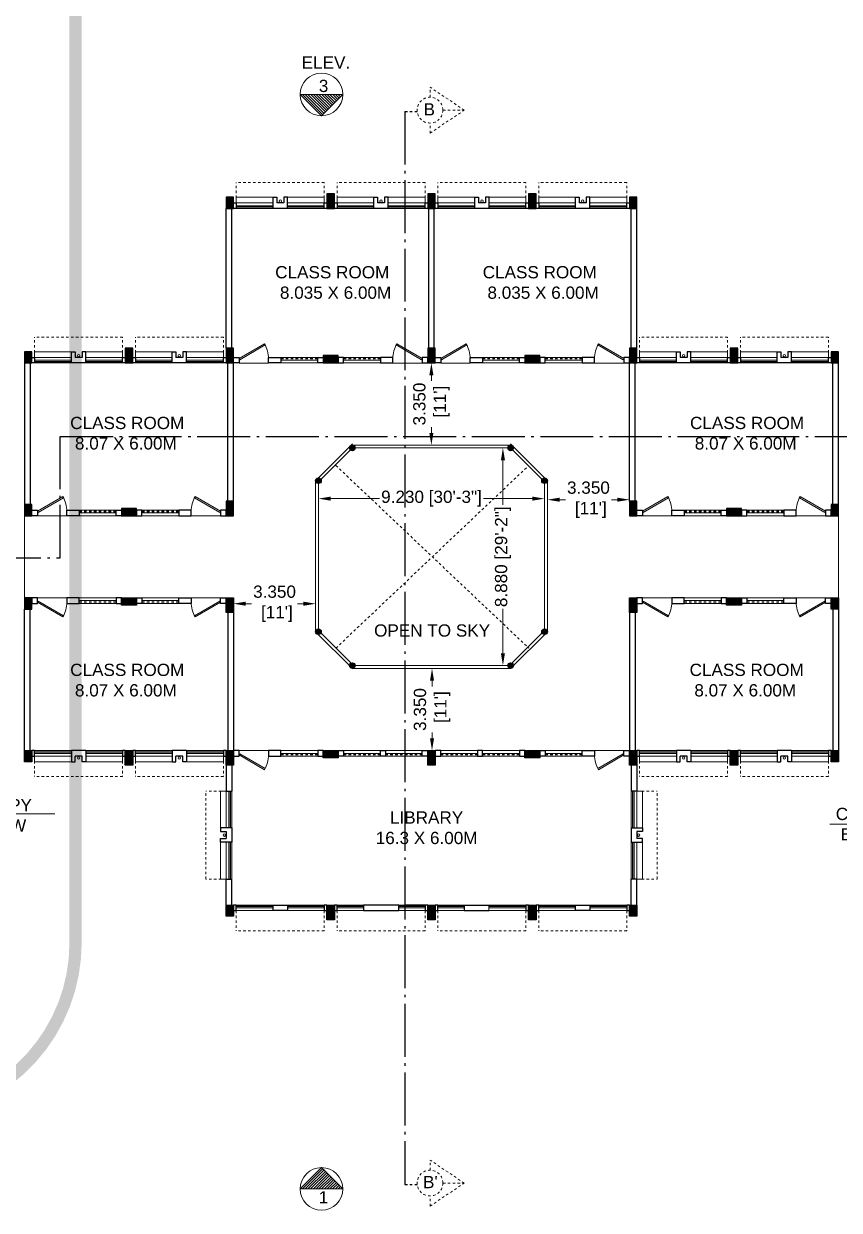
# Model space of a CAD drawing. Header units: millimetres. Extents: x 1898 to 3725, y 783 to 1532.
# Drawn here: x 2473.39 to 2506.67, y 1254.34 to 1302.75 of the extents above; entities that cross this region are included whole.
import ezdxf

# ---------------------------------------------------------------- set-up
doc = ezdxf.new("R2010")
doc.units = ezdxf.units.MM
for name, pattern in [('ACAD_ISO04W100', [30, 24, -3, 0, -3]), ('CENTER2', [1.125, 0.75, -0.125, 0.125, -0.125]), ('DASHED', [0.75, 0.5, -0.25]), ('DASHED2', [0.375, 0.25, -0.125])]:
    doc.linetypes.add(name, pattern=pattern)
doc.layers.get('0').update_dxf_attribs({"lineweight": 20})
doc.layers.get('Defpoints').update_dxf_attribs({"lineweight": 15})
for name, color, linetype, lineweight in [('CLL LEV.', 15, 'Continuous', 18), ('COL HATCH', 253, 'Continuous', 13), ('Column', 251, 'Continuous', 30), ('DIM', 6, 'Continuous', 18), ('Dimens', 251, 'Continuous', 18), ('Door', 54, 'Continuous', 18), ('ELEV.1', 7, 'Continuous', 20), ('expension joint', 248, 'Continuous', 18), ('Fixture', 44, 'Continuous', 13), ('Hatch', 43, 'Continuous', 13), ('PROJ.', 30, 'DASHED2', 15), ('rcc', 5, 'Continuous', 30), ('Section', 72, 'DASHED2', 30), ('section line', 74, 'ACAD_ISO04W100', 30), ('TEXT', 7, 'Continuous', 15), ('Ventilator', 4, 'DASHED', 18), ('Wall', 7, 'Continuous', 30), ('Window', 150, 'Continuous', 15), ('Window-Wall', 7, 'Continuous', 18)]:
    doc.layers.add(name, color=color, linetype=linetype, lineweight=lineweight)
doc.styles.add('DIM', font='arial.ttf', dxfattribs={"height": 0.5})
doc.styles.add('L120', font='arial.ttf', dxfattribs={"height": 0.6})
doc.styles.get("Standard").update_dxf_attribs({"font": 'arial.ttf', "height": 0.2})
doc.dimstyles.new('DIM', dxfattribs={"dimtxt": 0.5, "dimasz": 0.5, "dimexe": 0.02, "dimexo": 0, "dimgap": 0.1, "dimtad": 0, "dimdec": 3, "dimzin": 0, "dimdsep": 46, "dimtxsty": 'DIM', "dimcen": 0, "dimclrd": 251, "dimclre": 256, "dimclrt": 7, "dimadec": 0, "dimazin": 0, "dimtfac": 1, "dimtdec": 3, "dimtofl": 0, "dimtmove": 0, "dimatfit": 3, "dimfxl": 0, "dimtolj": 1, "dimtzin": 0, "dimlwd": -1, "dimlwe": -1, "dimarcsym": 0})

# ---------------------------------------------------------------- blocks, each defined once
blk = doc.blocks.new('WINDOW 1')
at = {"layer": 'CLL LEV.'}
for p, q in [((-0.23, 0), (-0.46, 0)), ((-0.46, 0), (-0.46, -1.5)), ((-0.46, -1.5), (-0.23, -1.5))]:
    blk.add_line(p, q, dxfattribs=at)
at = {"layer": 'Window'}
for p, q in [((-0.065, 0), (-0.065, -1.5)), ((-0.05, -1.5), (-0.05, 0))]:
    blk.add_line(p, q, dxfattribs=at)
at = {"layer": 'Window-Wall'}
for p, q in [((0, 0), (-0.23, 0)), ((-0.23, 0), (-0.23, -1.5)), ((-0.115, 0), (-0.115, -1.5)), ((0, -1.5), (0, 0)), ((-0.23, -1.5), (0, -1.5))]:
    blk.add_line(p, q, dxfattribs=at)
blk = doc.blocks.new('VENTILATOR')
at = {"layer": 'Ventilator', "ltscale": 0.02}
for p, q in [((-0.18, -1.5), (-0.18, 0)), ((-0.165, 0), (-0.165, -1.5))]:
    blk.add_line(p, q, dxfattribs=at)
at = {"layer": 'Window-Wall'}
for p, q in [((-0.23, 0), (0, 0)), ((-0.23, -1.5), (-0.23, 0)), ((-0.115, 0), (-0.115, -1.5)), ((0, 0), (0, -1.5)), ((-0.23, -1.5), (0, -1.5))]:
    blk.add_line(p, q, dxfattribs=at)
blk = doc.blocks.new('*U18')
for p, q in [((0, 0), (0, 6)), ((40, 0), (40, 6))]:
    blk.add_line(p, q)
blk.add_lwpolyline([(0, 0), (34.6, -20), (35.5, -18.5), (0.9, 1.5)], close=True)
blk.add_arc((0, 0), 40, 330, 360)
blk = doc.blocks.new('Door')
at = {"layer": 'Door'}
blk.add_line((0, 0.18), (1.199, 0.18), dxfattribs=at)
at = {"layer": 'Door', "xscale": 0.0299845412869386, "yscale": 0.0299845412869386, "zscale": 0.0299845412869386}
blk.add_blockref('*U18', (0, 0), dxfattribs=at)
blk = doc.blocks.new('SHAFT')
at = {"layer": 'Fixture'}
blk.add_circle((0.327, -0.302), 0.05, dxfattribs=at)
at = {"layer": 'Wall'}
for p, q in [((0.035, 0), (0.62, 0)), ((0.035, 0), (0.035, -0.46)), ((0.035, -0.46), (0.185, -0.46)), ((0.185, -0.46), (0.185, -0.23)), ((0.185, -0.23), (0.47, -0.23)), ((0.47, -0.46), (0.47, -0.23)), ((0.62, -0.46), (0.47, -0.46)), ((0.62, 0), (0.62, -0.46))]:
    blk.add_line(p, q, dxfattribs=at)
blk = doc.blocks.new('*D53')
at = {"layer": 'Defpoints', "color": 0, "lineweight": 15, "transparency": 16777216}
for p in [(2494.762, 1283.331), (2494.762, 1283.331), (2498.112, 1282.677)]:
    blk.add_point(p, dxfattribs=at)
at = {"layer": 'DIM', "transparency": 16777216}
for p, q in [((2494.762, 1283.331), (2494.762, 1283.351)), ((2498.112, 1282.677), (2498.112, 1283.351))]:
    blk.add_line(p, q, dxfattribs=at)
at = {"layer": 'DIM', "color": 251, "transparency": 16777216}
for p, q in [((2495.262, 1283.331), (2495.495, 1283.331)), ((2497.612, 1283.331), (2497.38, 1283.331))]:
    blk.add_line(p, q, dxfattribs=at)
at = {"layer": 'DIM', "color": 251, "lineweight": 15, "transparency": 16777216}
for points in [[(2495.262, 1283.414), (2495.262, 1283.248), (2494.762, 1283.331)], [(2497.612, 1283.414), (2497.612, 1283.248), (2498.112, 1283.331)]]:
    blk.add_solid(points, dxfattribs=at)
at = {"layer": 'DIM', "color": 7, "transparency": 16777216, "insert": (2496.437, 1283.331), "char_height": 0.5, "attachment_point": 5, "style": 'DIM'}
blk.add_mtext("\\A1;3.350\\P [11']", dxfattribs=at)
blk = doc.blocks.new('*D54')
at = {"layer": 'Defpoints', "color": 0, "lineweight": 15, "transparency": 16777216}
for p in [(2481.952, 1279.087), (2485.302, 1279.087), (2485.302, 1279.087)]:
    blk.add_point(p, dxfattribs=at)
at = {"layer": 'DIM', "transparency": 16777216}
for p, q in [((2481.952, 1279.087), (2481.952, 1279.107)), ((2485.302, 1279.087), (2485.302, 1279.107))]:
    blk.add_line(p, q, dxfattribs=at)
at = {"layer": 'DIM', "color": 251, "transparency": 16777216}
for p, q in [((2482.452, 1279.087), (2482.685, 1279.087)), ((2484.802, 1279.087), (2484.57, 1279.087))]:
    blk.add_line(p, q, dxfattribs=at)
at = {"layer": 'DIM', "color": 251, "lineweight": 15, "transparency": 16777216}
for points in [[(2482.452, 1279.171), (2482.452, 1279.004), (2481.952, 1279.087)], [(2484.802, 1279.171), (2484.802, 1279.004), (2485.302, 1279.087)]]:
    blk.add_solid(points, dxfattribs=at)
at = {"layer": 'DIM', "color": 7, "transparency": 16777216, "insert": (2483.627, 1279.087), "char_height": 0.5, "attachment_point": 5, "style": 'DIM'}
blk.add_mtext("\\A1;3.350\\P [11']", dxfattribs=at)
blk = doc.blocks.new('*D55')
at = {"layer": 'Defpoints', "color": 0, "lineweight": 15, "transparency": 16777216}
for p in [(2490.027, 1288.907), (2490.032, 1288.907), (2490.032, 1285.557)]:
    blk.add_point(p, dxfattribs=at)
at = {"layer": 'DIM', "transparency": 16777216}
for p, q in [((2490.032, 1288.907), (2490.007, 1288.907)), ((2490.032, 1285.557), (2490.007, 1285.557))]:
    blk.add_line(p, q, dxfattribs=at)
at = {"layer": 'DIM', "color": 251, "transparency": 16777216}
for p, q in [((2490.027, 1288.407), (2490.027, 1288.174)), ((2490.027, 1286.057), (2490.027, 1286.289))]:
    blk.add_line(p, q, dxfattribs=at)
at = {"layer": 'DIM', "color": 251, "lineweight": 15, "transparency": 16777216}
for points in [[(2489.944, 1288.407), (2490.111, 1288.407), (2490.027, 1288.907)], [(2489.944, 1286.057), (2490.111, 1286.057), (2490.027, 1285.557)]]:
    blk.add_solid(points, dxfattribs=at)
at = {"layer": 'DIM', "color": 7, "transparency": 16777216, "insert": (2490.027, 1287.232), "char_height": 0.5, "attachment_point": 5, "rotation": 90, "style": 'DIM'}
blk.add_mtext("\\A1;3.350\\P [11']", dxfattribs=at)
blk = doc.blocks.new('*D56')
at = {"layer": 'Defpoints', "color": 0, "lineweight": 15, "transparency": 16777216}
for p in [(2490.032, 1276.447), (2490.032, 1273.097), (2490.053, 1273.097)]:
    blk.add_point(p, dxfattribs=at)
at = {"layer": 'DIM', "transparency": 16777216}
for p, q in [((2490.032, 1276.447), (2490.073, 1276.447)), ((2490.032, 1273.097), (2490.073, 1273.097))]:
    blk.add_line(p, q, dxfattribs=at)
at = {"layer": 'DIM', "color": 251, "transparency": 16777216}
for p, q in [((2490.053, 1275.947), (2490.053, 1275.714)), ((2490.053, 1273.597), (2490.053, 1273.829))]:
    blk.add_line(p, q, dxfattribs=at)
at = {"layer": 'DIM', "color": 251, "lineweight": 15, "transparency": 16777216}
for points in [[(2489.97, 1275.947), (2490.136, 1275.947), (2490.053, 1276.447)], [(2489.97, 1273.597), (2490.136, 1273.597), (2490.053, 1273.097)]]:
    blk.add_solid(points, dxfattribs=at)
at = {"layer": 'DIM', "color": 7, "transparency": 16777216, "insert": (2490.053, 1274.772), "char_height": 0.5, "attachment_point": 5, "rotation": 90, "style": 'DIM'}
blk.add_mtext("\\A1;3.350\\P [11']", dxfattribs=at)
blk = doc.blocks.new('*D57')
at = {"layer": 'Defpoints', "color": 0, "lineweight": 15, "transparency": 16777216}
for p in [(2492.947, 1285.442), (2492.947, 1285.442), (2492.947, 1276.562)]:
    blk.add_point(p, dxfattribs=at)
at = {"layer": 'DIM', "transparency": 16777216}
for p, q in [((2492.947, 1285.442), (2492.967, 1285.442)), ((2492.947, 1276.562), (2492.967, 1276.562))]:
    blk.add_line(p, q, dxfattribs=at)
at = {"layer": 'DIM', "color": 251, "transparency": 16777216}
for p, q in [((2492.947, 1284.942), (2492.947, 1283.12)), ((2492.947, 1277.062), (2492.947, 1278.884))]:
    blk.add_line(p, q, dxfattribs=at)
at = {"layer": 'DIM', "color": 251, "lineweight": 15, "transparency": 16777216}
for points in [[(2492.864, 1284.942), (2493.03, 1284.942), (2492.947, 1285.442)], [(2492.864, 1277.062), (2493.03, 1277.062), (2492.947, 1276.562)]]:
    blk.add_solid(points, dxfattribs=at)
at = {"layer": 'DIM', "color": 7, "transparency": 16777216, "insert": (2492.947, 1281.002), "char_height": 0.5, "attachment_point": 5, "rotation": 90, "style": 'DIM'}
blk.add_mtext('\\A1;8.880 [29\'-2"]', dxfattribs=at)
blk = doc.blocks.new('*D58')
at = {"layer": 'Defpoints', "color": 0, "lineweight": 15, "transparency": 16777216}
for p in [(2485.417, 1283.374), (2494.647, 1283.374), (2494.647, 1283.374)]:
    blk.add_point(p, dxfattribs=at)
at = {"layer": 'DIM', "transparency": 16777216}
for p, q in [((2485.417, 1283.374), (2485.417, 1283.394)), ((2494.647, 1283.374), (2494.647, 1283.394))]:
    blk.add_line(p, q, dxfattribs=at)
at = {"layer": 'DIM', "color": 251, "transparency": 16777216}
for p, q in [((2485.917, 1283.374), (2487.915, 1283.374)), ((2494.147, 1283.374), (2492.15, 1283.374))]:
    blk.add_line(p, q, dxfattribs=at)
at = {"layer": 'DIM', "color": 251, "lineweight": 15, "transparency": 16777216}
for points in [[(2485.917, 1283.457), (2485.917, 1283.29), (2485.417, 1283.374)], [(2494.147, 1283.457), (2494.147, 1283.29), (2494.647, 1283.374)]]:
    blk.add_solid(points, dxfattribs=at)
at = {"layer": 'DIM', "color": 7, "transparency": 16777216, "insert": (2490.032, 1283.374), "char_height": 0.5, "attachment_point": 5, "style": 'DIM'}
blk.add_mtext('\\A1;9.230 [30\'-3"]', dxfattribs=at)
blk = doc.blocks.new('CU')
at = {"layer": 'COL HATCH', "linetype": 'CENTER2'}
h = blk.add_hatch(color=256, dxfattribs=at)
h.dxf.hatch_style = 1
h.paths.add_polyline_path([(0, 0.035), (0, -0.265), (0.46, -0.265), (0.46, 0.035)])
at = {"layer": 'Column', "linetype": 'CENTER2'}
blk.add_lwpolyline([(0, 0.035), (0, -0.265), (0.46, -0.265), (0.46, 0.035), (0, 0.035)], dxfattribs=at)
blk = doc.blocks.new('C2')
at = {"layer": 'COL HATCH'}
h = blk.add_hatch(color=256, dxfattribs=at)
h.dxf.hatch_style = 1
h.paths.add_polyline_path([(0.3, 0), (0, 0), (0, -0.6), (0.3, -0.6)])
at = {"layer": 'Column'}
for p, q in [((0, 0), (0, -0.6)), ((0.3, 0), (0, 0)), ((0.3, -0.6), (0.3, 0)), ((0, -0.6), (0.3, -0.6))]:
    blk.add_line(p, q, dxfattribs=at)
blk = doc.blocks.new('Elev block')
at = {"layer": 'ELEV.1'}
h = blk.add_hatch(dxfattribs=at)
h.set_pattern_fill('ANSI31', color=256, scale=0.025, style=0)
h.set_pattern_definition([(315, (37.58842, 37.29722), (-0.0561266, -0.0561266), [])])
h.paths.add_polyline_path([(39.327, 37.297), (38.458, 36.428), (37.588, 37.297)])
h = blk.add_hatch(dxfattribs=at)
h.set_pattern_fill('ANSI31', color=256, scale=0.025, style=0)
h.set_pattern_definition([(45, (37.58842, -7.35309), (-0.0561266, 0.0561266), [])])
h.paths.add_polyline_path([(39.327, -7.353), (38.458, -6.484), (37.588, -7.353)])
for p, q in [((37.588, 37.297), (39.327, 37.297)), ((38.458, 36.428), (37.588, 37.297)), ((39.327, 37.297), (38.458, 36.428)), ((38.458, -6.484), (37.588, -7.353)), ((39.327, -7.353), (38.458, -6.484)), ((37.588, -7.353), (39.327, -7.353))]:
    blk.add_line(p, q, dxfattribs=at)
for centre in [(38.458, 37.297), (38.458, -7.353)]:
    blk.add_circle(centre, 0.869, dxfattribs=at)
at = {"layer": 'ELEV.1', "char_height": 0.5, "attachment_point": 1, "style": 'L120'}
for s, insert in [('ELEV.', (37.649, 38.847)), ('3', (38.349, 37.893)), ('1', (38.349, -7.444))]:
    blk.add_mtext_dynamic_manual_height_columns(s, width=0.5, gutter_width=24, heights=[0], dxfattribs=dict(at, insert=insert))
blk = doc.blocks.new('A$C761723A2')
at = {"layer": 'section line', "ltscale": 0.09}
for p, q in [((39.754, 15.105), (110.31, 15.105)), ((39.754, 10.164), (39.754, 15.105)), ((31.207, 10.164), (39.754, 10.164))]:
    blk.add_line(p, q, dxfattribs=at)
blk = doc.blocks.new('BDHVBFH')
at = {"layer": 'Section', "color": 7, "linetype": 'ByBlock', "lineweight": 20, "ltscale": 0.05}
for p, q in [((5432.399, -574.787), (5431.461, -576.186)), ((5432.399, -575.66), (5432.399, -574.787)), ((5433.338, -576.186), (5432.399, -574.787)), ((5431.873, -576.186), (5431.461, -576.186)), ((5433.338, -576.186), (5432.925, -576.186))]:
    blk.add_line(p, q, dxfattribs=at)
blk.add_circle((5432.399, -576.186), 0.526, dxfattribs=at)
blk = doc.blocks.new('A$C0FE92310')
at = {"layer": 'Section', "ltscale": 0.05}
for p, q in [((7.295, 32.832), (7.795, 32.832)), ((7.295, -10.936), (7.795, -10.936))]:
    blk.add_line(p, q, dxfattribs=at)
at = {"layer": 'section line', "ltscale": 0.09}
blk.add_line((7.295, 32.832), (7.295, -10.936), dxfattribs=at)
at = {"layer": 'Section', "rotation": 270}
for p in [(584.505, 5465.283), (584.505, 5421.515)]:
    blk.add_blockref('BDHVBFH', p, dxfattribs=at)
at = {"layer": 'section line', "ltscale": 0.07, "char_height": 0.5, "attachment_point": 1}
for s, width, insert in [('B', 1.05451, (8.056, 33.167)), ("B'", 0.53707, (8.036, -10.592))]:
    blk.add_mtext_dynamic_manual_height_columns(s, width=width, gutter_width=12.5, heights=[0], dxfattribs=dict(at, insert=insert))

msp = doc.modelspace()

# ---------------------------------------------------------------- hatches: boundary and pattern name
at = {"layer": 'Hatch'}
h = msp.add_hatch(color=7, dxfattribs=at)
h.dxf.hatch_style = 1
edge = h.paths.add_edge_path()
edge.add_arc((2486.8022, 1285.4417), 0.115, 0, 360)
h = msp.add_hatch(color=7, dxfattribs=at)
h.dxf.hatch_style = 1
edge = h.paths.add_edge_path()
edge.add_arc((2493.2622, 1285.4417), 0.115, 0, 360)
h = msp.add_hatch(color=7, dxfattribs=at)
h.dxf.hatch_style = 1
edge = h.paths.add_edge_path()
edge.add_arc((2485.4172, 1284.1043), 0.115, 0, 360)
h = msp.add_hatch(color=7, dxfattribs=at)
h.dxf.hatch_style = 1
edge = h.paths.add_edge_path()
edge.add_arc((2494.6472, 1284.1043), 0.115, 0, 360)
h = msp.add_hatch(color=7, dxfattribs=at)
h.dxf.hatch_style = 1
edge = h.paths.add_edge_path()
edge.add_arc((2485.4172, 1277.9468), 0.115, 0, 360)
h = msp.add_hatch(color=7, dxfattribs=at)
h.dxf.hatch_style = 1
edge = h.paths.add_edge_path()
edge.add_arc((2494.6472, 1277.9468), 0.115, 0, 360)
h = msp.add_hatch(color=7, dxfattribs=at)
h.dxf.hatch_style = 1
edge = h.paths.add_edge_path()
edge.add_arc((2486.8022, 1276.5618), 0.115, 0, 360)
h = msp.add_hatch(color=7, dxfattribs=at)
h.dxf.hatch_style = 1
edge = h.paths.add_edge_path()
edge.add_arc((2493.2622, 1276.5618), 0.115, 0, 360)

# ---------------------------------------------------------------- linework, layer by layer
at = {"layer": 'Column'}
for centre in [(2486.8022, 1285.4417), (2493.2622, 1285.4417), (2485.4172, 1284.1043), (2494.6472, 1284.1043), (2485.4172, 1277.9468), (2494.6472, 1277.9468), (2486.8022, 1276.5618), (2493.2622, 1276.5618)]:
    msp.add_circle(centre, 0.115, dxfattribs=at)
at = {"layer": 'DIM'}
for p, q in [((2485.3022, 1284.1043), (2486.8022, 1285.6043)), ((2486.8022, 1285.5567), (2493.2622, 1285.5567)), ((2493.2622, 1285.6043), (2494.7622, 1284.1043)), ((2485.4172, 1284.0567), (2486.8499, 1285.4893)), ((2486.8499, 1285.4417), (2493.2146, 1285.4417)), ((2493.2146, 1285.4893), (2494.6472, 1284.0567)), ((2485.3022, 1284.1043), (2485.3022, 1277.9468)), ((2494.7622, 1284.1043), (2494.7622, 1277.9468)), ((2485.4172, 1284.0567), (2485.4172, 1277.9945)), ((2494.6472, 1284.0567), (2494.6472, 1277.9945)), ((2485.3022, 1277.9468), (2486.8022, 1276.4468)), ((2485.4172, 1277.9945), (2486.8499, 1276.5618)), ((2493.2146, 1276.5618), (2494.6472, 1277.9945)), ((2493.2622, 1276.4468), (2494.7622, 1277.9468)), ((2486.8022, 1276.4468), (2493.2622, 1276.4468)), ((2486.8499, 1276.5618), (2493.2146, 1276.5618))]:
    msp.add_line(p, q, dxfattribs=at)
at = {"layer": 'Dimens', "color": 1, "linetype": 'DASHED', "lineweight": 15, "ltscale": 10, "const_width": 0.5}
msp.add_lwpolyline([(2437.294, 1311.0278), (2468.5073, 1311.0278, -0.4142136), (2475.5073, 1304.0278), (2475.5073, 1265.2566, -0.4142136), (2468.5073, 1258.2566), (2437.294, 1258.2566, -0.4142136), (2430.294, 1265.2566), (2430.294, 1304.0278, -0.4142136)], format="xyb", close=True, dxfattribs=at)
at = {"layer": 'expension joint'}
for p, q in [((2473.4222, 1282.6768), (2473.4222, 1279.3268)), ((2506.6422, 1282.6768), (2506.6422, 1279.3268)), ((2506.6422, 1279.3268), (2506.6422, 1282.6768))]:
    msp.add_line(p, q, dxfattribs=at)
at = {"layer": 'Hatch', "linetype": 'DASHED', "ltscale": 0.05}
for p, q in [((2486.1335, 1277.2764), (2494.0009, 1284.7238)), ((2486.1335, 1284.7238), (2494.0009, 1277.2764))]:
    msp.add_line(p, q, dxfattribs=at)
at = {"layer": 'PROJ.', "ltscale": 0.05}
for p, q in [((2482.0672, 1295.4368), (2482.0672, 1296.2668)), ((2485.6522, 1296.2668), (2482.0672, 1296.2668)), ((2485.6522, 1295.4368), (2485.6522, 1296.2668)), ((2486.1822, 1295.4368), (2486.1822, 1296.2668)), ((2489.7672, 1296.2668), (2486.1822, 1296.2668)), ((2489.7672, 1295.4368), (2489.7672, 1296.2668)), ((2490.2972, 1295.4369), (2490.2972, 1296.2669)), ((2493.8822, 1296.2668), (2490.2972, 1296.2669)), ((2493.8822, 1295.4368), (2493.8822, 1296.2668)), ((2494.4122, 1295.4368), (2494.4122, 1296.2668)), ((2497.9972, 1296.2668), (2494.4122, 1296.2668)), ((2497.9972, 1295.4368), (2497.9972, 1296.2668)), ((2473.8372, 1289.1368), (2473.8372, 1289.9668)), ((2477.4222, 1289.9668), (2473.8372, 1289.9668)), ((2477.4222, 1289.1368), (2477.4222, 1289.9668)), ((2477.9522, 1289.1368), (2477.9522, 1289.9668)), ((2481.5372, 1289.9668), (2477.9522, 1289.9668)), ((2481.5372, 1289.1368), (2481.5372, 1289.9668)), ((2498.5272, 1289.1368), (2498.5272, 1289.9668)), ((2502.1122, 1289.9668), (2498.5272, 1289.9668)), ((2502.1122, 1289.1368), (2502.1122, 1289.9668)), ((2502.6422, 1289.1368), (2502.6422, 1289.9668)), ((2506.2272, 1289.9668), (2502.6422, 1289.9668)), ((2506.2272, 1289.1368), (2506.2272, 1289.9668)), ((2473.8372, 1272.8669), (2473.8372, 1272.0369)), ((2477.4222, 1272.8669), (2477.4222, 1272.0369)), ((2477.9522, 1272.8669), (2477.9522, 1272.0369)), ((2481.5372, 1272.8669), (2481.5372, 1272.0369)), ((2498.5272, 1272.8668), (2498.5272, 1272.0368)), ((2502.1122, 1272.8669), (2502.1122, 1272.0369)), ((2502.6422, 1272.8668), (2502.6422, 1272.0368)), ((2506.2272, 1272.8669), (2506.2272, 1272.0369)), ((2477.4222, 1272.0369), (2473.8372, 1272.0369)), ((2481.5372, 1272.0369), (2477.9522, 1272.0369)), ((2502.1122, 1272.0369), (2498.5272, 1272.0368)), ((2506.2272, 1272.0369), (2502.6422, 1272.0368)), ((2481.6522, 1271.4394), (2480.8222, 1271.4394)), ((2480.8223, 1267.8544), (2480.8222, 1271.4394)), ((2498.4122, 1271.4394), (2499.2422, 1271.4394)), ((2499.2422, 1267.8544), (2499.2422, 1271.4394)), ((2481.6523, 1267.8544), (2480.8223, 1267.8544)), ((2498.4122, 1267.8544), (2499.2422, 1267.8544)), ((2482.0672, 1266.5668), (2482.0672, 1265.7368)), ((2485.6522, 1266.5668), (2485.6522, 1265.7368)), ((2486.1822, 1266.5668), (2486.1822, 1265.7368)), ((2489.7672, 1266.5669), (2489.7672, 1265.7369)), ((2490.2972, 1266.5668), (2490.2972, 1265.7368)), ((2493.8822, 1266.5669), (2493.8822, 1265.7369)), ((2494.4122, 1266.5668), (2494.4122, 1265.7368)), ((2497.9972, 1266.5669), (2497.9972, 1265.7369)), ((2485.6522, 1265.7368), (2482.0672, 1265.7368)), ((2489.7672, 1265.7369), (2486.1822, 1265.7368)), ((2493.8822, 1265.7369), (2490.2972, 1265.7368)), ((2497.9972, 1265.7369), (2494.4122, 1265.7368))]:
    msp.add_line(p, q, dxfattribs=at)
at = {"layer": 'rcc'}
msp.add_line((2489.8822, 1266.7968), (2488.9472, 1266.7968), dxfattribs=at)
at = {"layer": 'Wall'}
for p, q in [((2481.6522, 1289.5068), (2481.6522, 1295.2068)), ((2481.8822, 1289.5068), (2481.8822, 1295.2068)), ((2489.9172, 1289.5068), (2489.9172, 1295.2068)), ((2490.1472, 1289.5068), (2490.1472, 1295.2068)), ((2498.1822, 1289.5068), (2498.1822, 1295.2068)), ((2498.4122, 1289.5068), (2498.4122, 1295.2068)), ((2490.1472, 1289.5068), (2490.1472, 1293.5918)), ((2473.4222, 1288.9068), (2473.4222, 1283.1368)), ((2473.6522, 1288.9068), (2473.6522, 1283.1368)), ((2481.7222, 1283.2768), (2481.7222, 1288.9068)), ((2481.9522, 1283.2768), (2481.9522, 1288.9068)), ((2498.1122, 1283.2768), (2498.1122, 1288.9069)), ((2498.3422, 1283.2768), (2498.3422, 1288.9069)), ((2506.4122, 1283.1368), (2506.4122, 1288.9068)), ((2506.6422, 1283.1368), (2506.6422, 1288.9068)), ((2473.4222, 1273.0969), (2473.4222, 1278.8668)), ((2473.6522, 1273.0969), (2473.6522, 1278.8668)), ((2481.7222, 1278.8668), (2481.7222, 1273.0968)), ((2481.9522, 1278.8668), (2481.9522, 1273.0968)), ((2498.1122, 1278.8668), (2498.1122, 1273.0968)), ((2498.3422, 1278.8668), (2498.3422, 1273.0968)), ((2506.4122, 1278.8668), (2506.4122, 1273.0968)), ((2506.6422, 1278.8668), (2506.6422, 1273.0968)), ((2481.6522, 1272.4969), (2481.6522, 1271.4394)), ((2481.8822, 1272.4969), (2481.8822, 1271.4394)), ((2498.1822, 1272.4969), (2498.1822, 1271.4394)), ((2498.4122, 1272.4969), (2498.4122, 1271.4394)), ((2481.6522, 1271.4394), (2481.8822, 1271.4394)), ((2498.4122, 1271.4394), (2498.1822, 1271.4394)), ((2481.6522, 1266.7968), (2481.6522, 1267.8544)), ((2481.6522, 1267.8544), (2481.8822, 1267.8544)), ((2481.8822, 1266.7968), (2481.8822, 1267.8544)), ((2498.1822, 1266.7968), (2498.1822, 1267.8544)), ((2498.4122, 1267.8544), (2498.1822, 1267.8544)), ((2498.4122, 1266.7968), (2498.4122, 1267.8544)), ((2491.3685, 1266.7968), (2492.3775, 1266.7968)), ((2491.3685, 1266.7968), (2491.3685, 1266.5668)), ((2491.3685, 1266.5668), (2492.3822, 1266.5668))]:
    msp.add_line(p, q, dxfattribs=at)
for points in [[(2482.0672, 1295.4369), (2482.0672, 1295.2069), (2481.9522, 1295.2069), (2481.9522, 1295.4369), (2482.0672, 1295.4369)], [(2482.0672, 1295.4368), (2482.0672, 1295.2068), (2481.9522, 1295.2068), (2481.9522, 1295.4368), (2482.0672, 1295.4368)], [(2485.7672, 1295.4368), (2485.7672, 1295.2068), (2485.6522, 1295.2068), (2485.6522, 1295.4368), (2485.7672, 1295.4368)], [(2486.1822, 1295.4368), (2486.1822, 1295.2068), (2486.0672, 1295.2068), (2486.0672, 1295.4368), (2486.1822, 1295.4368)], [(2489.8822, 1295.4368), (2489.8822, 1295.2068), (2489.7672, 1295.2068), (2489.7672, 1295.4368), (2489.8822, 1295.4368)], [(2490.2972, 1295.4369), (2490.2972, 1295.2069), (2490.1822, 1295.2069), (2490.1822, 1295.4369), (2490.2972, 1295.4369)], [(2490.2972, 1295.4368), (2490.2972, 1295.2068), (2490.1822, 1295.2068), (2490.1822, 1295.4368), (2490.2972, 1295.4368)], [(2493.9972, 1295.4368), (2493.9972, 1295.2068), (2493.8822, 1295.2068), (2493.8822, 1295.4368), (2493.9972, 1295.4368)], [(2494.4122, 1295.4368), (2494.4122, 1295.2068), (2494.2972, 1295.2068), (2494.2972, 1295.4368), (2494.4122, 1295.4368)], [(2498.1122, 1295.4368), (2498.1122, 1295.2068), (2497.9972, 1295.2068), (2497.9972, 1295.4368), (2498.1122, 1295.4368)], [(2473.8372, 1289.1368), (2473.8372, 1288.9068), (2473.7222, 1288.9068), (2473.7222, 1289.1368), (2473.8372, 1289.1368)], [(2473.8372, 1289.1368), (2473.8372, 1288.9068), (2473.7222, 1288.9068), (2473.7222, 1289.1368), (2473.8372, 1289.1368)], [(2477.5372, 1289.1368), (2477.5372, 1288.9068), (2477.4222, 1288.9068), (2477.4222, 1289.1368), (2477.5372, 1289.1368)], [(2477.9522, 1289.1368), (2477.9522, 1288.9068), (2477.8372, 1288.9068), (2477.8372, 1289.1368), (2477.9522, 1289.1368)], [(2481.6522, 1289.1368), (2481.6522, 1288.9068), (2481.5372, 1288.9068), (2481.5372, 1289.1368), (2481.6522, 1289.1368)], [(2481.9522, 1288.9068), (2481.9522, 1289.1368), (2482.1822, 1289.1368), (2482.1822, 1288.9068), (2481.9522, 1288.9068)], [(2485.3872, 1288.9068), (2485.3872, 1289.1368), (2485.6172, 1289.1368), (2485.6172, 1288.9068), (2485.3872, 1288.9068)], [(2486.4472, 1288.9068), (2486.4472, 1289.1368), (2486.2172, 1289.1368), (2486.2172, 1288.9068), (2486.4472, 1288.9068)], [(2489.8822, 1288.9068), (2489.8822, 1289.1368), (2489.6522, 1289.1368), (2489.6522, 1288.9068), (2489.8822, 1288.9068)], [(2490.1822, 1288.9068), (2490.1822, 1289.1368), (2490.4122, 1289.1368), (2490.4122, 1288.9068), (2490.1822, 1288.9068)], [(2493.6172, 1288.9068), (2493.6172, 1289.1368), (2493.8472, 1289.1368), (2493.8472, 1288.9068), (2493.6172, 1288.9068)], [(2494.6772, 1288.9068), (2494.6772, 1289.1368), (2494.4472, 1289.1368), (2494.4472, 1288.9068), (2494.6772, 1288.9068)], [(2498.1122, 1288.9068), (2498.1122, 1289.1368), (2497.8822, 1289.1368), (2497.8822, 1288.9068), (2498.1122, 1288.9068)], [(2498.5272, 1289.1369), (2498.5272, 1288.9069), (2498.4122, 1288.9069), (2498.4122, 1289.1369), (2498.5272, 1289.1369)], [(2498.5272, 1289.1368), (2498.5272, 1288.9068), (2498.4122, 1288.9068), (2498.4122, 1289.1368), (2498.5272, 1289.1368)], [(2502.2272, 1289.1368), (2502.2272, 1288.9068), (2502.1122, 1288.9068), (2502.1122, 1289.1368), (2502.2272, 1289.1368)], [(2502.6422, 1289.1368), (2502.6422, 1288.9068), (2502.5272, 1288.9068), (2502.5272, 1289.1368), (2502.6422, 1289.1368)], [(2506.3422, 1289.1368), (2506.3422, 1288.9068), (2506.2272, 1288.9068), (2506.2272, 1289.1368), (2506.3422, 1289.1368)], [(2473.7222, 1282.6768), (2473.7222, 1282.9068), (2473.9522, 1282.9068), (2473.9522, 1282.6768), (2473.7222, 1282.6768)], [(2477.1572, 1282.6768), (2477.1572, 1282.9068), (2477.3872, 1282.9068), (2477.3872, 1282.6768), (2477.1572, 1282.6768)], [(2478.2172, 1282.6768), (2478.2172, 1282.9068), (2477.9872, 1282.9068), (2477.9872, 1282.6768), (2478.2172, 1282.6768)], [(2481.6522, 1282.6768), (2481.6522, 1282.9068), (2481.4222, 1282.9068), (2481.4222, 1282.6768), (2481.6522, 1282.6768)], [(2498.4122, 1282.6769), (2498.4122, 1282.9069), (2498.6422, 1282.9069), (2498.6422, 1282.6769), (2498.4122, 1282.6769)], [(2501.8472, 1282.6769), (2501.8472, 1282.9069), (2502.0772, 1282.9069), (2502.0772, 1282.6769), (2501.8472, 1282.6769)], [(2502.9072, 1282.6769), (2502.9072, 1282.9069), (2502.6772, 1282.9069), (2502.6772, 1282.6769), (2502.9072, 1282.6769)], [(2506.3422, 1282.6769), (2506.3422, 1282.9069), (2506.1122, 1282.9069), (2506.1122, 1282.6769), (2506.3422, 1282.6769)], [(2473.7222, 1279.3268), (2473.7222, 1279.0968), (2473.9522, 1279.0968), (2473.9522, 1279.3268), (2473.7222, 1279.3268)], [(2477.1572, 1279.3268), (2477.1572, 1279.0968), (2477.3872, 1279.0968), (2477.3872, 1279.3268), (2477.1572, 1279.3268)], [(2478.2172, 1279.3268), (2478.2172, 1279.0968), (2477.9872, 1279.0968), (2477.9872, 1279.3268), (2478.2172, 1279.3268)], [(2481.6522, 1279.3268), (2481.6522, 1279.0968), (2481.4222, 1279.0968), (2481.4222, 1279.3268), (2481.6522, 1279.3268)], [(2498.4122, 1279.3268), (2498.4122, 1279.0968), (2498.6422, 1279.0968), (2498.6422, 1279.3268), (2498.4122, 1279.3268)], [(2501.8472, 1279.3268), (2501.8472, 1279.0968), (2502.0772, 1279.0968), (2502.0772, 1279.3268), (2501.8472, 1279.3268)], [(2502.9072, 1279.3268), (2502.9072, 1279.0968), (2502.6772, 1279.0968), (2502.6772, 1279.3268), (2502.9072, 1279.3268)], [(2506.3422, 1279.3268), (2506.3422, 1279.0968), (2506.1122, 1279.0968), (2506.1122, 1279.3268), (2506.3422, 1279.3268)], [(2473.8372, 1272.8669), (2473.8372, 1273.0969), (2473.7222, 1273.0969), (2473.7222, 1272.8669), (2473.8372, 1272.8669)], [(2473.8372, 1272.8669), (2473.8372, 1273.0969), (2473.7222, 1273.0969), (2473.7222, 1272.8669), (2473.8372, 1272.8669)], [(2477.5372, 1272.8669), (2477.5372, 1273.0969), (2477.4222, 1273.0969), (2477.4222, 1272.8669), (2477.5372, 1272.8669)], [(2477.9522, 1272.8669), (2477.9522, 1273.0969), (2477.8372, 1273.0969), (2477.8372, 1272.8669), (2477.9522, 1272.8669)], [(2481.6522, 1272.8669), (2481.6522, 1273.0969), (2481.5372, 1273.0969), (2481.5372, 1272.8669), (2481.6522, 1272.8669)], [(2481.9522, 1273.0968), (2481.9522, 1272.8668), (2482.1822, 1272.8668), (2482.1822, 1273.0968), (2481.9522, 1273.0968)], [(2485.3872, 1273.0968), (2485.3872, 1272.8668), (2485.6172, 1272.8668), (2485.6172, 1273.0968), (2485.3872, 1273.0968)], [(2486.4472, 1273.0968), (2486.4472, 1272.8668), (2486.2172, 1272.8668), (2486.2172, 1273.0968), (2486.4472, 1273.0968)], [(2489.8822, 1273.0968), (2489.8822, 1272.8668), (2489.6522, 1272.8668), (2489.6522, 1273.0968), (2489.8822, 1273.0968)], [(2490.1822, 1273.0968), (2490.1822, 1272.8668), (2490.4122, 1272.8668), (2490.4122, 1273.0968), (2490.1822, 1273.0968)], [(2493.6172, 1273.0968), (2493.6172, 1272.8668), (2493.8472, 1272.8668), (2493.8472, 1273.0968), (2493.6172, 1273.0968)], [(2494.6772, 1273.0968), (2494.6772, 1272.8668), (2494.4472, 1272.8668), (2494.4472, 1273.0968), (2494.6772, 1273.0968)], [(2498.1122, 1273.0968), (2498.1122, 1272.8668), (2497.8822, 1272.8668), (2497.8822, 1273.0968), (2498.1122, 1273.0968)], [(2498.5272, 1272.8668), (2498.5272, 1273.0968), (2498.4122, 1273.0968), (2498.4122, 1272.8668), (2498.5272, 1272.8668)], [(2498.5272, 1272.8668), (2498.5272, 1273.0968), (2498.4122, 1273.0968), (2498.4122, 1272.8668), (2498.5272, 1272.8668)], [(2502.2272, 1272.8668), (2502.2272, 1273.0968), (2502.1122, 1273.0968), (2502.1122, 1272.8668), (2502.2272, 1272.8668)], [(2502.6422, 1272.8668), (2502.6422, 1273.0968), (2502.5272, 1273.0968), (2502.5272, 1272.8668), (2502.6422, 1272.8668)], [(2506.3422, 1272.8668), (2506.3422, 1273.0968), (2506.2272, 1273.0968), (2506.2272, 1272.8668), (2506.3422, 1272.8668)], [(2482.0672, 1266.5668), (2482.0672, 1266.7968), (2481.9522, 1266.7968), (2481.9522, 1266.5668), (2482.0672, 1266.5668)], [(2482.0672, 1266.5668), (2482.0672, 1266.7968), (2481.9522, 1266.7968), (2481.9522, 1266.5668), (2482.0672, 1266.5668)], [(2485.7672, 1266.5668), (2485.7672, 1266.7968), (2485.6522, 1266.7968), (2485.6522, 1266.5668), (2485.7672, 1266.5668)], [(2486.1822, 1266.5668), (2486.1822, 1266.7968), (2486.0672, 1266.7968), (2486.0672, 1266.5668), (2486.1822, 1266.5668)], [(2488.696, 1266.5668), (2488.696, 1266.7968), (2487.2535, 1266.7968), (2487.2535, 1266.5668), (2488.696, 1266.5668)], [(2489.8822, 1266.5668), (2489.8822, 1266.7968), (2489.7672, 1266.7968), (2489.7672, 1266.5668), (2489.8822, 1266.5668)], [(2490.2972, 1266.5668), (2490.2972, 1266.7968), (2490.1822, 1266.7968), (2490.1822, 1266.5668), (2490.2972, 1266.5668)], [(2490.2972, 1266.5668), (2490.2972, 1266.7968), (2490.1822, 1266.7968), (2490.1822, 1266.5668), (2490.2972, 1266.5668)], [(2493.9972, 1266.5668), (2493.9972, 1266.7968), (2493.8775, 1266.7968), (2493.8775, 1266.5668), (2493.9972, 1266.5668)], [(2494.4122, 1266.5668), (2494.4122, 1266.7968), (2494.2972, 1266.7968), (2494.2972, 1266.5668), (2494.4122, 1266.5668)], [(2498.1122, 1266.5668), (2498.1122, 1266.7968), (2497.9972, 1266.7968), (2497.9972, 1266.5668), (2498.1122, 1266.5668)]]:
    msp.add_lwpolyline(points, dxfattribs=at)
for points in [[(2483.3816, 1288.9067), (2483.3816, 1289.1368), (2483.8872, 1289.1368), (2483.8872, 1288.9067)], [(2488.4528, 1288.9067), (2488.4528, 1289.1368), (2487.9472, 1289.1368), (2487.9472, 1288.9067)], [(2491.6116, 1288.9067), (2491.6116, 1289.1368), (2492.1172, 1289.1368), (2492.1172, 1288.9067)], [(2496.6828, 1288.9067), (2496.6828, 1289.1368), (2496.1772, 1289.1368), (2496.1772, 1288.9067)], [(2475.1516, 1282.6767), (2475.1516, 1282.9068), (2475.6572, 1282.9068), (2475.6572, 1282.6767)], [(2480.2228, 1282.6767), (2480.2228, 1282.9068), (2479.7172, 1282.9068), (2479.7172, 1282.6767)], [(2499.8416, 1282.6767), (2499.8416, 1282.9069), (2500.3472, 1282.9069), (2500.3472, 1282.6767)], [(2504.9128, 1282.6767), (2504.9128, 1282.9069), (2504.4072, 1282.9069), (2504.4072, 1282.6767)], [(2475.1516, 1279.327), (2475.1516, 1279.0968), (2475.6572, 1279.0968), (2475.6572, 1279.327)], [(2480.2228, 1279.327), (2480.2228, 1279.0968), (2479.7172, 1279.0968), (2479.7172, 1279.327)], [(2499.8416, 1279.327), (2499.8416, 1279.0968), (2500.3472, 1279.0968), (2500.3472, 1279.327)], [(2504.9128, 1279.327), (2504.9128, 1279.0968), (2504.4072, 1279.0968), (2504.4072, 1279.327)], [(2483.3816, 1273.097), (2483.3816, 1272.8668), (2483.8872, 1272.8668), (2483.8872, 1273.097)], [(2488.1522, 1273.0969), (2488.1522, 1272.8668), (2487.9472, 1272.8668), (2487.9472, 1273.097)], [(2491.9122, 1273.097), (2491.9122, 1272.8668), (2492.1172, 1272.8668), (2492.1172, 1273.097)], [(2496.6828, 1273.097), (2496.6828, 1272.8668), (2496.1772, 1272.8668), (2496.1772, 1273.097)], [(2483.5672, 1266.7968), (2484.1522, 1266.7968), (2484.1522, 1266.5668), (2483.5672, 1266.5668)], [(2495.9122, 1266.7968), (2496.4972, 1266.7968), (2496.4972, 1266.5668), (2495.9122, 1266.5668)]]:
    msp.add_lwpolyline(points, close=True, dxfattribs=at)
at = {"layer": 'Window'}
for p, q in [((2482.0672, 1266.7468), (2483.5672, 1266.7468)), ((2483.5672, 1266.7318), (2482.0672, 1266.7318)), ((2484.1522, 1266.7468), (2485.6522, 1266.7468)), ((2485.6522, 1266.7318), (2484.1522, 1266.7318)), ((2486.1822, 1266.7468), (2487.2535, 1266.7468)), ((2487.2535, 1266.7318), (2486.1822, 1266.7318)), ((2488.696, 1266.7468), (2489.7672, 1266.7468)), ((2489.7672, 1266.7318), (2488.696, 1266.7318)), ((2490.2972, 1266.7468), (2491.3685, 1266.7468)), ((2491.3685, 1266.7318), (2490.2972, 1266.7318)), ((2492.3775, 1266.7468), (2493.8775, 1266.7468)), ((2493.8775, 1266.7318), (2492.3775, 1266.7318)), ((2494.4122, 1266.7468), (2495.9122, 1266.7468)), ((2495.9122, 1266.7318), (2494.4122, 1266.7318)), ((2496.4972, 1266.7468), (2497.9972, 1266.7468)), ((2497.9972, 1266.7318), (2496.4972, 1266.7318))]:
    msp.add_line(p, q, dxfattribs=at)
at = {"layer": 'Window-Wall'}
for p, q in [((2482.0672, 1266.5668), (2482.0672, 1266.7968)), ((2482.0672, 1266.7968), (2483.5672, 1266.7968)), ((2483.5672, 1266.6818), (2482.0672, 1266.6818)), ((2483.5672, 1266.7968), (2483.5672, 1266.5668)), ((2484.1522, 1266.5668), (2484.1522, 1266.7968)), ((2484.1522, 1266.7968), (2485.6522, 1266.7968)), ((2485.6522, 1266.6818), (2484.1522, 1266.6818)), ((2485.6522, 1266.7968), (2485.6522, 1266.5668)), ((2486.1822, 1266.5668), (2486.1822, 1266.7968)), ((2486.1822, 1266.7968), (2487.2535, 1266.7968)), ((2487.2535, 1266.6818), (2486.1822, 1266.6818)), ((2487.2535, 1266.7968), (2487.2535, 1266.5668)), ((2488.696, 1266.7968), (2489.7672, 1266.7968)), ((2489.7672, 1266.6818), (2488.696, 1266.6818)), ((2490.2972, 1266.7968), (2491.3685, 1266.7968)), ((2491.3685, 1266.6818), (2490.2972, 1266.6818)), ((2492.3775, 1266.5668), (2492.3775, 1266.7968)), ((2492.3775, 1266.7968), (2493.8775, 1266.7968)), ((2493.8775, 1266.6818), (2492.3775, 1266.6818)), ((2493.8775, 1266.7968), (2493.8775, 1266.5668)), ((2494.4122, 1266.5668), (2494.4122, 1266.7968)), ((2494.4122, 1266.7968), (2495.9122, 1266.7968)), ((2495.9122, 1266.6818), (2494.4122, 1266.6818)), ((2495.9122, 1266.7968), (2495.9122, 1266.5668)), ((2496.4972, 1266.5668), (2496.4972, 1266.7968)), ((2496.4972, 1266.7968), (2497.9972, 1266.7968)), ((2497.9972, 1266.6818), (2496.4972, 1266.6818)), ((2497.9972, 1266.7968), (2497.9972, 1266.5668)), ((2483.5672, 1266.5668), (2482.0672, 1266.5668)), ((2485.6522, 1266.5668), (2484.1522, 1266.5668)), ((2487.2535, 1266.5668), (2486.1822, 1266.5668)), ((2489.7672, 1266.5668), (2488.696, 1266.5668)), ((2491.3685, 1266.5668), (2490.2972, 1266.5668)), ((2493.8775, 1266.5668), (2492.3775, 1266.5668)), ((2495.9122, 1266.5668), (2494.4122, 1266.5668)), ((2497.9972, 1266.5668), (2496.4972, 1266.5668))]:
    msp.add_line(p, q, dxfattribs=at)

# ---------------------------------------------------------------- block references
at = {"lineweight": 15}
for name, p in [('A$C0FE92310', (2481.6522, 1266.3368)), ('A$C761723A2', (2435.1213, 1270.7968))]:
    msp.add_blockref(name, p, dxfattribs=at)
at = {"layer": 'Column'}
for p in [(2485.7672, 1295.8068), (2489.8822, 1295.8068), (2493.9972, 1295.8068), (2477.5372, 1289.5068), (2481.6522, 1289.5068), (2489.8822, 1289.5068), (2498.1122, 1289.5068), (2502.2272, 1289.5068), (2481.6522, 1283.2768), (2498.1122, 1283.2768)]:
    msp.add_blockref('C2', p, dxfattribs=at)
at = {"layer": 'Column', "rotation": 270}
for name, p in [('CU', (2481.9172, 1295.6668)), ('CU', (2498.3772, 1295.6668)), ('CU', (2473.6872, 1289.3668)), ('C2', (2486.2172, 1289.2068)), ('C2', (2494.4472, 1289.2068)), ('CU', (2506.6072, 1289.3668)), ('CU', (2473.6872, 1283.1368)), ('CU', (2506.6072, 1283.1368)), ('C2', (2477.9872, 1282.9768)), ('C2', (2502.6772, 1282.9769)), ('CU', (2473.6872, 1279.3268))]:
    msp.add_blockref(name, p, dxfattribs=at)
at = {"layer": 'Column', "xscale": -1}
for name, p, rotation in [('C2', (2477.9872, 1279.0268), 270), ('C2', (2481.6522, 1278.7268), 180), ('C2', (2498.1122, 1278.7268), 180), ('C2', (2502.6772, 1279.0268), 270), ('CU', (2506.6072, 1278.8668), 270), ('CU', (2473.6872, 1272.6369), 270), ('C2', (2477.5372, 1272.4969), 180), ('C2', (2481.6522, 1272.4969), 180), ('C2', (2486.2172, 1272.7968), 270), ('C2', (2489.8822, 1272.4968), 180), ('C2', (2494.4472, 1272.7968), 270), ('C2', (2498.1122, 1272.4968), 180), ('C2', (2502.2272, 1272.4968), 180), ('CU', (2506.6072, 1272.6369), 270), ('CU', (2481.9172, 1266.3368), 270), ('C2', (2485.7672, 1266.1968), 180), ('C2', (2489.8822, 1266.1968), 180), ('C2', (2493.9972, 1266.1968), 180), ('CU', (2498.3772, 1266.3368), 270)]:
    msp.add_blockref(name, p, dxfattribs=dict(at, rotation=rotation))
at = {"layer": 'Dimens', "lineweight": 15}
msp.add_blockref('Elev block', (2447.0847, 1262.5668), dxfattribs=at)
at = {"layer": 'Wall'}
for name, p, rotation in [('WINDOW 1', (2483.5672, 1295.2068), 270), ('SHAFT', (2484.1872, 1295.2068), 180), ('WINDOW 1', (2485.6522, 1295.2068), 270), ('WINDOW 1', (2487.6822, 1295.2068), 270), ('SHAFT', (2488.3022, 1295.2068), 180), ('WINDOW 1', (2489.7672, 1295.2068), 270), ('WINDOW 1', (2491.7972, 1295.2068), 270), ('SHAFT', (2492.4172, 1295.2068), 180), ('WINDOW 1', (2493.8822, 1295.2068), 270), ('WINDOW 1', (2495.9122, 1295.2068), 270), ('SHAFT', (2496.5322, 1295.2068), 180), ('WINDOW 1', (2497.9972, 1295.2068), 270), ('Door', (2489.6522, 1289.0866), 180), ('Door', (2497.8822, 1289.0866), 180), ('WINDOW 1', (2475.3372, 1288.9068), 270), ('SHAFT', (2475.9572, 1288.9068), 180), ('WINDOW 1', (2477.4222, 1288.9068), 270), ('WINDOW 1', (2479.4522, 1288.9068), 270), ('SHAFT', (2480.0722, 1288.9068), 180), ('WINDOW 1', (2481.5372, 1288.9068), 270), ('VENTILATOR', (2487.9472, 1288.9068), 270), ('VENTILATOR', (2496.1772, 1288.9068), 270), ('WINDOW 1', (2500.0272, 1288.9068), 270), ('SHAFT', (2500.6472, 1288.9068), 180), ('WINDOW 1', (2502.1122, 1288.9068), 270), ('WINDOW 1', (2504.1422, 1288.9068), 270), ('SHAFT', (2504.7622, 1288.9068), 180), ('WINDOW 1', (2506.2272, 1288.9068), 270), ('Door', (2481.4222, 1282.8566), 180), ('Door', (2506.1122, 1282.8566), 180), ('VENTILATOR', (2479.7172, 1282.6768), 270), ('VENTILATOR', (2504.4072, 1282.6769), 270), ('VENTILATOR', (2475.6572, 1279.3268), 90), ('VENTILATOR', (2500.3472, 1279.3268), 90), ('VENTILATOR', (2483.8872, 1273.0968), 90), ('VENTILATOR', (2490.4122, 1273.0967), 90), ('VENTILATOR', (2492.1172, 1273.0968), 90), ('SHAFT', (2481.8822, 1269.9744), 270)]:
    msp.add_blockref(name, p, dxfattribs=dict(at, rotation=rotation))
at = {"layer": 'Wall', "xscale": -1}
for name, p, rotation in [('Door', (2482.1822, 1289.0866), 180), ('Door', (2490.4122, 1289.0866), 180), ('VENTILATOR', (2483.8872, 1288.9068), 90), ('VENTILATOR', (2492.1172, 1288.9068), 90), ('Door', (2473.9522, 1282.8566), 180), ('Door', (2498.6422, 1282.8566), 180), ('VENTILATOR', (2475.6572, 1282.6768), 90), ('VENTILATOR', (2500.3472, 1282.6769), 90), ('VENTILATOR', (2479.7172, 1279.3268), 270), ('VENTILATOR', (2504.4072, 1279.3268), 270), ('WINDOW 1', (2475.3372, 1273.0969), 270), ('WINDOW 1', (2477.4222, 1273.0969), 270), ('WINDOW 1', (2479.4522, 1273.0969), 270), ('WINDOW 1', (2481.5372, 1273.0969), 270), ('VENTILATOR', (2487.9472, 1273.0968), 270), ('VENTILATOR', (2489.6522, 1273.0968), 270), ('VENTILATOR', (2496.1772, 1273.0968), 270), ('WINDOW 1', (2500.0272, 1273.0968), 270), ('WINDOW 1', (2502.1122, 1273.0968), 270), ('WINDOW 1', (2504.1422, 1273.0968), 270), ('WINDOW 1', (2506.2272, 1273.0968), 270), ('SHAFT', (2498.1822, 1269.9744), 90)]:
    msp.add_blockref(name, p, dxfattribs=dict(at, rotation=rotation))
at = {"layer": 'Wall'}
for name, p in [('Door', (2473.9522, 1279.1471)), ('Door', (2498.6422, 1279.1471)), ('Door', (2482.1822, 1272.9171)), ('WINDOW 1', (2481.8822, 1271.4394)), ('WINDOW 1', (2481.8822, 1269.3544))]:
    msp.add_blockref(name, p, dxfattribs=at)
at = {"layer": 'Wall', "xscale": -1}
for name, p in [('Door', (2481.4222, 1279.1471)), ('Door', (2506.1122, 1279.1471)), ('SHAFT', (2475.9572, 1273.0969)), ('SHAFT', (2480.0722, 1273.0969)), ('Door', (2497.8822, 1272.9171)), ('SHAFT', (2500.6472, 1273.0968)), ('SHAFT', (2504.7622, 1273.0968)), ('WINDOW 1', (2498.1822, 1271.4394)), ('WINDOW 1', (2498.1822, 1269.3544))]:
    msp.add_blockref(name, p, dxfattribs=at)

# ---------------------------------------------------------------- texts
at = {"layer": 'TEXT', "lineweight": 30, "char_height": 0.5, "attachment_point": 1, "style": 'L120'}
for s, insert, width in [('{\\fArial|b0|i0|c0|p34;CLASS ROOM\\P 8.035 X 6.00M}', (2483.6531, 1292.8598), 4.805234), ('{\\fArial|b0|i0|c0|p34;CLASS ROOM\\P 8.035 X 6.00M}', (2492.1217, 1292.8598), 4.661092), ('{\\fArial|b0|i0|c0|p34;CLASS ROOM\\P 8.07 X 6.00M}', (2475.2878, 1286.7112), 4.748519), ('{\\fArial|b0|i0|c0|p34;CLASS ROOM\\P 8.07 X 6.00M}', (2500.5826, 1286.7112), 4.642183), ('{\\fArial|b0|i0|c0|p34;OPEN TO SKY}', (2487.6898, 1278.245), 9.930816), ('{\\fArial|b0|i0|c0|p34;CLASS ROOM\\P 8.07 X 6.00M}', (2475.2878, 1276.6387), 4.891459), ('{\\fArial|b0|i0|c0|p34;CLASS ROOM\\P 8.07 X 6.00M}', (2500.5654, 1276.6387), 4.66908), ('{\\fArial|b0|i0|c0|p34;CANOPY \\P BELOW}', (2470.776, 1271.1228), 9.930816), ('{\\fArial|b0|i0|c0|p34;   LIBRARY \\P16.3 X 6.00M}', (2487.7563, 1270.6162), 9.930816), ('{\\fArial|b0|i0|c0|p34;CANOPY \\P BELOW}', (2506.5306, 1270.7619), 9.930816)]:
    msp.add_mtext(s, dxfattribs=dict(at, insert=insert, width=width))

# ---------------------------------------------------------------- dimensions: what is measured, and where the dimension line sits
at = {"layer": 'DIM'}
for base, p1, p2, picture, middle in [((2490.0275, 1288.9068), (2490.0322, 1285.5567), (2490.0322, 1288.9068), '*D55', (2490.0275, 1287.2318)), ((2490.0532, 1273.0968), (2490.0322, 1276.4468), (2490.0322, 1273.0968), '*D56', (2490.0532, 1274.7718))]:
    dim = msp.add_linear_dim(base=base, p1=p1, p2=p2, angle=90, text='<>\\P[]', dimstyle='DIM', override={"dimtxt": 0.5, "dimarcsym": 1}, dxfattribs=at)
    dim.commit()
    dim.dimension.update_dxf_attribs({"geometry": picture, "text_midpoint": middle})
dim = msp.add_linear_dim(base=(2492.9471, 1285.4417), p1=(2492.9471, 1276.5618), p2=(2492.9471, 1285.4417), angle=90, dimstyle='DIM', override={"dimtxt": 0.5, "dimarcsym": 1}, dxfattribs=at)
dim.commit()
dim.dimension.update_dxf_attribs({"geometry": '*D57', "text_midpoint": (2492.9471, 1281.0018), "dimtype": 160})
dim = msp.add_linear_dim(base=(2494.6472, 1283.3738), p1=(2485.4172, 1283.3738), p2=(2494.6472, 1283.3738), dimstyle='DIM', dxfattribs=at)
dim.commit()
dim.dimension.update_dxf_attribs({"geometry": '*D58', "text_midpoint": (2490.0322, 1283.3738), "dimtype": 160})
dim = msp.add_linear_dim(base=(2494.7622, 1283.3311), p1=(2498.1122, 1282.6768), p2=(2494.7622, 1283.3311), text='<>\\P[]', dimstyle='DIM', override={"dimtxt": 0.5, "dimarcsym": 1}, dxfattribs=at)
dim.commit()
dim.dimension.update_dxf_attribs({"geometry": '*D53', "text_midpoint": (2496.4372, 1283.3311), "dimtype": 160})
dim = msp.add_linear_dim(base=(2485.3022, 1279.0875), p1=(2481.9522, 1279.0875), p2=(2485.3022, 1279.0875), text='<>\\P[]', dimstyle='DIM', override={"dimtxt": 0.5, "dimarcsym": 1}, dxfattribs=at)
dim.commit()
dim.dimension.update_dxf_attribs({"geometry": '*D54', "text_midpoint": (2483.6272, 1279.0875)})

# ---------------------------------------------------------------- leaders
at = {"layer": 'TEXT'}
for points in [[(2470.1888, 1271.909), (2470.1888, 1270.5134), (2474.6633, 1270.5134)], [(2510.7584, 1271.4919), (2510.7584, 1270.0963), (2506.2839, 1270.0963)]]:
    msp.add_leader(points, dimstyle='DIM', override={"dimgap": 0.1, "dimtad": 0, "dimarcsym": 1}, dxfattribs=at)

doc.saveas('drawing.dxf')
